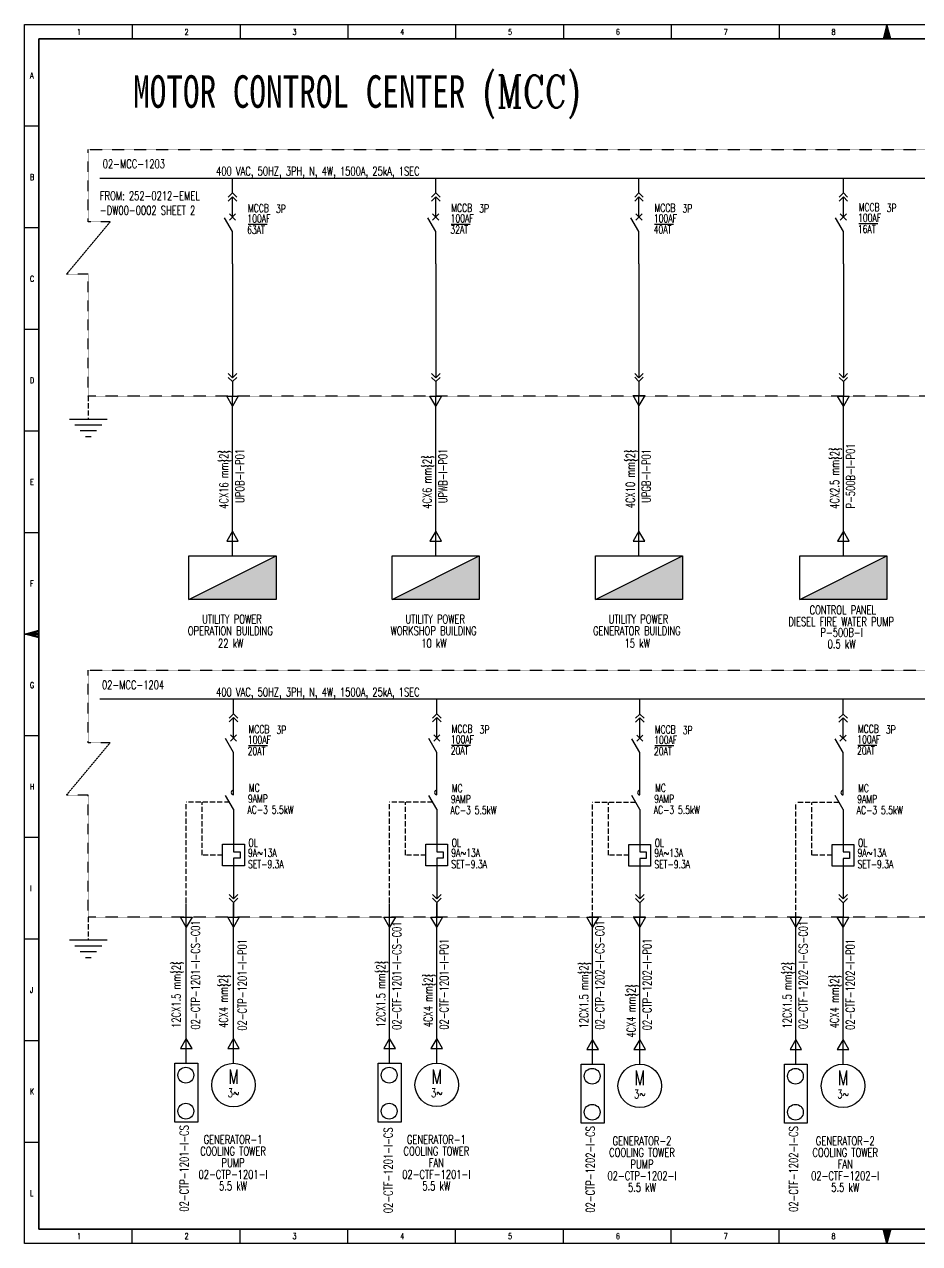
# Model space of a CAD drawing. Header units: millimetres. Extents: x 3292726 to 9250865, y 4220571 to 4816317.
# Drawn here: x 6366271 to 6802443, y 4220798 to 4815071 of the extents above; entities that cross this region are included whole.
import ezdxf
from ezdxf.enums import TextEntityAlignment as Align

# ---------------------------------------------------------------- set-up
doc = ezdxf.new("R2010")
doc.units = ezdxf.units.MM
doc.linetypes.add('DASH', pattern=[0.35, 0.25, -0.1])
doc.linetypes.add('JIS_02_0.7', pattern=[1.35, 0.75, -0.6])
for name, color, linetype in [('ELECTRICAL', 7, 'Continuous'), ('Label', 7, 'Continuous'), ('LGT1', 7, 'Continuous')]:
    doc.layers.add(name, color=color, linetype=linetype)
doc.styles.add('HZTXT', font='simplexs.shx', dxfattribs={"width": 0.7, "bigfont": 'hztxt.shx'})
doc.styles.get("Standard").update_dxf_attribs({"font": 'romanc.SHX', "width": 0.75, "bigfont": 'hztxt.shx'})
doc.styles.add('TEG BORDER', font='txt_qlt.shx', dxfattribs={"width": 0.7, "bigfont": 'hztxt.shx'})

# ---------------------------------------------------------------- blocks, each defined once
blk = doc.blocks.new('TEG BORDER A2')
for p, q in [((37.12, 420), (37.12, 415)), ((74.25, 420), (74.25, 415)), ((111.38, 420), (111.38, 415)), ((148.5, 420), (148.5, 415)), ((185.63, 420), (185.63, 415)), ((222.75, 420), (222.75, 415)), ((259.88, 420), (259.88, 415)), ((297, 420), (297, 415)), ((0, 385), (5, 385)), ((0, 350), (5, 350)), ((0, 315), (5, 315)), ((0, 280), (5, 280)), ((0, 245), (5, 245)), ((5, 210), (0, 210)), ((1.25, 210), (3.75, 210)), ((0, 175), (5, 175)), ((0, 140), (5, 140)), ((0, 105), (5, 105)), ((0, 70), (5, 70)), ((0, 35), (5, 35)), ((37.12, 0), (37.12, 5)), ((74.25, 0), (74.25, 5)), ((111.38, 0), (111.38, 5)), ((148.5, 0), (148.5, 5)), ((185.63, 0), (185.63, 5)), ((222.75, 0), (222.75, 5)), ((259.88, 0), (259.88, 5)), ((297, 0), (297, 5))]:
    blk.add_line(p, q)
at = {"linetype": 'Continuous'}
for p, q in [((489, 415), (5, 415)), ((5, 415), (5, 5)), ((5, 5), (489, 5))]:
    blk.add_line(p, q, dxfattribs=at)
at = {"color": 5, "lineweight": 15}
blk.add_lwpolyline([(0, 420), (594, 420), (594, 0), (0, 0)], close=True, dxfattribs=at)
for points in [[(297, 420), (295.66, 415), (298.34, 415), (297, 420), (296, 415), (296.33, 415), (297, 420), (296.67, 415), (297.33, 415), (297, 420), (297.67, 415), (298, 415), (297, 420)], [(0, 210), (5, 211.34), (5, 208.66), (0, 210), (5, 211), (5, 210.67), (0, 210), (5, 210.33), (5, 209.67), (0, 210), (5, 209.33), (5, 209), (0, 210)], [(297, 0), (295.66, 5), (298.34, 5), (297, 0), (296, 5), (296.33, 5), (297, 0), (296.67, 5), (297.33, 5), (297, 0), (297.67, 5), (298, 5), (297, 0)]]:
    blk.add_lwpolyline(points)
blk.add_lwpolyline([(5, 415), (589, 415), (589, 5), (5, 5)], close=True)
at = {"char_height": 2, "width": 2, "style": 'TEG BORDER'}
for s, insert, attachment_point in [('1', (18.05, 418.41), 1), ('2', (55.17, 418.41), 1), ('3', (92.3, 418.41), 1), ('4', (129.42, 418.41), 1), ('5', (166.55, 418.41), 1), ('6', (203.67, 418.41), 1), ('7', (240.8, 418.41), 1), ('8', (277.92, 418.41), 1), ('A', (1.91, 403.39), 1), ('B', (1.91, 368.39), 1), ('C', (1.91, 333.39), 1), ('D', (1.91, 298.39), 1), ('E', (1.91, 263.39), 1), ('F', (1.91, 228.39), 1), ('G', (1.91, 193.39), 1), ('H', (1.91, 158.39), 1), ('I', (1.91, 123.39), 1), ('J', (1.91, 88.39), 1), ('K', (1.91, 53.39), 1), ('L', (1.91, 18.39), 1), ('1', (18.05, 1.59), 7), ('2', (55.17, 1.59), 7), ('3', (92.3, 1.59), 7), ('4', (129.42, 1.59), 7), ('5', (166.55, 1.59), 7), ('6', (203.67, 1.59), 7), ('7', (240.8, 1.59), 7), ('8', (277.92, 1.59), 7)]:
    blk.add_mtext(s, dxfattribs=dict(at, insert=insert, attachment_point=attachment_point))

msp = doc.modelspace()

# ---------------------------------------------------------------- hatches: boundary and pattern name
at = {"layer": 'ELECTRICAL', "lineweight": -3}
h = msp.add_hatch(color=256, dxfattribs=at)
h.dxf.hatch_style = 1
h.paths.add_polyline_path([(6446430, 4534826), (6488878, 4556050), (6488878, 4534826)])
h = msp.add_hatch(color=256, dxfattribs=at)
h.dxf.hatch_style = 1
h.paths.add_polyline_path([(6545449, 4534826), (6587897, 4556050), (6587897, 4534826)])
h = msp.add_hatch(color=256, dxfattribs=at)
h.dxf.hatch_style = 1
h.paths.add_polyline_path([(6644493, 4534826), (6686941, 4556050), (6686941, 4534826)])
h = msp.add_hatch(color=256, dxfattribs=at)
h.dxf.hatch_style = 1
h.paths.add_polyline_path([(6744061, 4534826), (6786509, 4556050), (6786509, 4534826)])

# ---------------------------------------------------------------- linework, layer by layer
at = {"color": 1, "linetype": 'JIS_02_0.7', "lineweight": -3, "ltscale": 20}
for p, q in [((6386787, 4693298), (6408011, 4718767)), ((6408011, 4718767), (6397399, 4718767)), ((6397399, 4693298), (6386787, 4693298)), ((6386787, 4439406), (6408011, 4464875)), ((6408011, 4464875), (6397399, 4464875)), ((6397399, 4439406), (6386787, 4439406))]:
    msp.add_line(p, q, dxfattribs=at)
at = {"lineweight": -3}
for p, q in [((6475222, 4717626), (6484497, 4717626)), ((6574243, 4717749), (6583518, 4717749)), ((6673287, 4717749), (6682562, 4717749)), ((6772783, 4718042), (6782058, 4718042)), ((6475466, 4463611), (6484741, 4463611)), ((6574431, 4463803), (6583706, 4463803)), ((6673421, 4463525), (6682696, 4463525)), ((6772386, 4463803), (6781661, 4463803))]:
    msp.add_line(p, q, dxfattribs=at)
at = {"color": 6}
msp.add_lwpolyline([(6366271, 4815071), (7206743, 4815071), (7206743, 4220798), (6366271, 4220798)], close=True, dxfattribs=at)
at = {"color": 1, "linetype": 'JIS_02_0.7', "lineweight": -3, "ltscale": 20}
for points in [[(6397399, 4718767), (6397399, 4754141), (7034120, 4754141), (7034120, 4694713)], [(7034120, 4669245), (7034120, 4633871), (6397399, 4633871), (6397399, 4693298)], [(6397399, 4464875), (6397399, 4500248), (7034120, 4500248), (7034120, 4440821)], [(7034120, 4415352), (7034120, 4379978), (6397399, 4379978), (6397399, 4439406)]]:
    msp.add_lwpolyline(points, dxfattribs=at)
at = {"color": 3, "lineweight": -3}
for points in [[(6439562, 4308811), (6450745, 4308811), (6450745, 4280042), (6439562, 4280042)], [(6538608, 4308811), (6549790, 4308811), (6549790, 4280042), (6538608, 4280042)], [(6637519, 4308284), (6648701, 4308284), (6648701, 4279517), (6637519, 4279517)], [(6736557, 4308284), (6747738, 4308284), (6747738, 4279517), (6736557, 4279517)]]:
    msp.add_lwpolyline(points, close=True, dxfattribs=at)
for centre, radius in [((6444941, 4302910), 3848), ((6543987, 4302910), 3848), ((6642898, 4302383), 3847), ((6741936, 4302383), 3847), ((6444941, 4285364), 3848), ((6543987, 4285364), 3848), ((6642898, 4284839), 3847), ((6741936, 4284839), 3847)]:
    msp.add_circle(centre, radius, dxfattribs=at)
at = {"layer": 'ELECTRICAL'}
for p, q in [((7014220, 4739991), (6403059, 4739991)), ((6467654, 4732917), (6467654, 4739991)), ((6566673, 4732917), (6566673, 4739991)), ((6665717, 4732917), (6665717, 4739991)), ((6765285, 4732917), (6765285, 4739991)), ((6465553, 4730816), (6467654, 4732917)), ((6465553, 4728976), (6467654, 4731077)), ((6469755, 4730816), (6467654, 4732917)), ((6469755, 4728976), (6467654, 4731077)), ((6467654, 4721173), (6467654, 4731077)), ((6564572, 4730816), (6566673, 4732917)), ((6564572, 4728976), (6566673, 4731077)), ((6568774, 4730816), (6566673, 4732917)), ((6568774, 4728976), (6566673, 4731077)), ((6566673, 4721173), (6566673, 4731077)), ((6663616, 4730816), (6665717, 4732917)), ((6663616, 4728976), (6665717, 4731077)), ((6667818, 4730816), (6665717, 4732917)), ((6667818, 4728976), (6665717, 4731077)), ((6665717, 4721173), (6665717, 4731077)), ((6763183, 4730816), (6765285, 4732917)), ((6763183, 4728976), (6765285, 4731077)), ((6767386, 4730816), (6765285, 4732917)), ((6767386, 4728976), (6765285, 4731077)), ((6765285, 4721173), (6765285, 4731077)), ((6467654, 4714098), (6463763, 4720838)), ((6466153, 4719672), (6469155, 4722673)), ((6469155, 4719672), (6466153, 4722673)), ((6566673, 4714098), (6562782, 4720838)), ((6565172, 4719672), (6568174, 4722673)), ((6568174, 4719672), (6565172, 4722673)), ((6665717, 4714098), (6661826, 4720838)), ((6664216, 4719672), (6667217, 4722673)), ((6667217, 4719672), (6664216, 4722673)), ((6765285, 4714098), (6761393, 4720838)), ((6763784, 4719672), (6766785, 4722673)), ((6766785, 4719672), (6763784, 4722673)), ((6467654, 4698295), (6467654, 4714098)), ((6566673, 4698295), (6566673, 4714098)), ((6665717, 4698295), (6665717, 4714098)), ((6765285, 4698295), (6765285, 4714098)), ((6467654, 4698295), (6467654, 4642785)), ((6566673, 4698295), (6566673, 4642785)), ((6665717, 4698295), (6665717, 4642785)), ((6765285, 4698295), (6765285, 4642785)), ((6465552, 4644876), (6467653, 4642775)), ((6465552, 4643037), (6467653, 4640936)), ((6469754, 4644876), (6467653, 4642775)), ((6469754, 4643037), (6467653, 4640936)), ((6564571, 4644876), (6566672, 4642775)), ((6564571, 4643037), (6566672, 4640936)), ((6568773, 4644876), (6566672, 4642775)), ((6568773, 4643037), (6566672, 4640936)), ((6663616, 4644886), (6665717, 4642785)), ((6663616, 4643047), (6665717, 4640946)), ((6667818, 4644886), (6665717, 4642785)), ((6667818, 4643047), (6665717, 4640946)), ((6763183, 4644876), (6765284, 4642775)), ((6763183, 4643037), (6765284, 4640936)), ((6767385, 4644876), (6765284, 4642775)), ((6767385, 4643037), (6765284, 4640936)), ((6467653, 4640936), (6467653, 4633861)), ((6566672, 4640936), (6566672, 4633861)), ((6665717, 4640946), (6665717, 4633871)), ((6765284, 4640936), (6765284, 4633861)), ((6467654, 4556050), (6467654, 4633871)), ((6566673, 4556050), (6566673, 4633871)), ((6665717, 4556050), (6665717, 4633871)), ((6765285, 4556050), (6765285, 4633871)), ((7028461, 4486099), (6403059, 4486099)), ((6468146, 4479024), (6468146, 4486099)), ((6567192, 4479024), (6567192, 4486099)), ((6666101, 4478938), (6666101, 4486012)), ((6765139, 4478938), (6765139, 4486012)), ((6466045, 4476923), (6468146, 4479024)), ((6466045, 4475083), (6468146, 4477185)), ((6470247, 4476923), (6468146, 4479024)), ((6470247, 4475083), (6468146, 4477185)), ((6468146, 4467280), (6468146, 4477185)), ((6565091, 4476923), (6567192, 4479024)), ((6565091, 4475083), (6567192, 4477185)), ((6569293, 4476923), (6567192, 4479024)), ((6569293, 4475083), (6567192, 4477185)), ((6567192, 4467280), (6567192, 4477185)), ((6664000, 4476837), (6666101, 4478938)), ((6664000, 4474998), (6666101, 4477098)), ((6668202, 4476837), (6666101, 4478938)), ((6668202, 4474998), (6666101, 4477098)), ((6666101, 4467195), (6666101, 4477098)), ((6763038, 4476837), (6765139, 4478938)), ((6763038, 4474998), (6765139, 4477098)), ((6767239, 4476837), (6765139, 4478938)), ((6767239, 4474998), (6765139, 4477098)), ((6765139, 4467195), (6765139, 4477098)), ((6468146, 4460205), (6464255, 4466945)), ((6466645, 4465779), (6469647, 4468781)), ((6469647, 4465779), (6466645, 4468781)), ((6567192, 4460205), (6563301, 4466945)), ((6565691, 4465779), (6568692, 4468781)), ((6568692, 4465779), (6565691, 4468781)), ((6666101, 4460121), (6662210, 4466860)), ((6664600, 4465694), (6667602, 4468695)), ((6667602, 4465694), (6664600, 4468695)), ((6765139, 4460121), (6761248, 4466860)), ((6763638, 4465694), (6766639, 4468695)), ((6766639, 4465694), (6763638, 4468695)), ((6468146, 4439618), (6468146, 4460205)), ((6567192, 4439618), (6567192, 4460205)), ((6666101, 4439535), (6666101, 4460121)), ((6765139, 4439535), (6765139, 4460121)), ((6468146, 4432543), (6464255, 4439283)), ((6567192, 4432543), (6563301, 4439283)), ((6666101, 4432461), (6662210, 4439200)), ((6765139, 4432461), (6761248, 4439200)), ((6468146, 4432543), (6468146, 4415493)), ((6567192, 4432543), (6567192, 4415493)), ((6666101, 4432461), (6666101, 4415412)), ((6765139, 4432461), (6765139, 4415412)), ((6468146, 4415493), (6468146, 4411779)), ((6567192, 4415493), (6567192, 4411779)), ((6468146, 4411779), (6471330, 4411779)), ((6471330, 4411779), (6471330, 4408596)), ((6567192, 4411779), (6570375, 4411779)), ((6570375, 4411779), (6570375, 4408596)), ((6666101, 4415412), (6666101, 4411698)), ((6666101, 4411698), (6669284, 4411698)), ((6669284, 4411698), (6669284, 4408515)), ((6765139, 4415412), (6765139, 4411698)), ((6765139, 4411698), (6768322, 4411698)), ((6768322, 4411698), (6768322, 4408515)), ((6471330, 4408596), (6468146, 4408596)), ((6468146, 4408596), (6468146, 4404881)), ((6468146, 4404881), (6468146, 4388893)), ((6570375, 4408596), (6567192, 4408596)), ((6567192, 4408596), (6567192, 4404881)), ((6567192, 4404881), (6567192, 4388893)), ((6669284, 4408515), (6666101, 4408515)), ((6666101, 4408515), (6666101, 4404801)), ((6666101, 4404801), (6666101, 4388814)), ((6768322, 4408515), (6765139, 4408515)), ((6765139, 4408515), (6765139, 4404801)), ((6765139, 4404801), (6765139, 4388814)), ((6445153, 4308811), (6445153, 4386633)), ((6466045, 4390994), (6468146, 4388893)), ((6466045, 4389154), (6468146, 4387053)), ((6470247, 4390994), (6468146, 4388893)), ((6470247, 4389154), (6468146, 4387053)), ((6468146, 4387053), (6468146, 4379978)), ((6468146, 4308811), (6468146, 4386633)), ((6544199, 4308811), (6544199, 4386633)), ((6565091, 4390994), (6567192, 4388893)), ((6565091, 4389154), (6567192, 4387053)), ((6569293, 4390994), (6567192, 4388893)), ((6569293, 4389154), (6567192, 4387053)), ((6567192, 4387053), (6567192, 4379978)), ((6567192, 4308811), (6567192, 4386633)), ((6664000, 4390915), (6666101, 4388814)), ((6664000, 4389075), (6666101, 4386974)), ((6668202, 4390915), (6666101, 4388814)), ((6668202, 4389075), (6666101, 4386974)), ((6666101, 4386974), (6666101, 4379900)), ((6763038, 4390915), (6765139, 4388814)), ((6763038, 4389075), (6765139, 4386974)), ((6767239, 4390915), (6765139, 4388814)), ((6767239, 4389075), (6765139, 4386974)), ((6765139, 4386974), (6765139, 4379900)), ((6643110, 4308284), (6643110, 4379900)), ((6666101, 4308284), (6666101, 4379900)), ((6742148, 4308284), (6742148, 4379900)), ((6765139, 4308284), (6765139, 4379900))]:
    msp.add_line(p, q, dxfattribs=at)
at = {"layer": 'ELECTRICAL', "color": 1, "linetype": 'DASH', "ltscale": 10000}
for p, q in [((6397399, 4633871), (6397399, 4622552)), ((6397399, 4379978), (6397399, 4368659))]:
    msp.add_line(p, q, dxfattribs=at)
at = {"layer": 'ELECTRICAL', "color": 1, "lineweight": -3}
for p, q in [((6406597, 4622552), (6388202, 4622552)), ((6404002, 4619722), (6390796, 4619722)), ((6401408, 4616892), (6393390, 4616892)), ((6398814, 4614062), (6395984, 4614062)), ((6406597, 4368659), (6388202, 4368659)), ((6404002, 4365829), (6390796, 4365829)), ((6401408, 4362999), (6393390, 4362999)), ((6398814, 4360169), (6395984, 4360169))]:
    msp.add_line(p, q, dxfattribs=at)
at = {"layer": 'ELECTRICAL', "lineweight": -3}
for p, q in [((6446430, 4534826), (6488878, 4556050)), ((6545449, 4534826), (6587897, 4556050)), ((6644493, 4534826), (6686941, 4556050)), ((6744061, 4534826), (6786509, 4556050))]:
    msp.add_line(p, q, dxfattribs=at)
at = {"layer": 'ELECTRICAL', "linetype": 'DASH', "ltscale": 10000}
for p, q in [((6466201, 4435913), (6445153, 4435913)), ((6445153, 4379978), (6445153, 4435913)), ((6452936, 4410187), (6452936, 4435913)), ((6565246, 4435913), (6544199, 4435913)), ((6544199, 4379978), (6544199, 4435913)), ((6551981, 4410187), (6551981, 4435913)), ((6664156, 4435830), (6643110, 4435830)), ((6643110, 4379900), (6643110, 4435830)), ((6650892, 4410107), (6650892, 4435830)), ((6763193, 4435830), (6742148, 4435830)), ((6742148, 4379900), (6742148, 4435830)), ((6749929, 4410107), (6749929, 4435830)), ((6462840, 4410187), (6452936, 4410187)), ((6561886, 4410187), (6551981, 4410187)), ((6660795, 4410107), (6650892, 4410107)), ((6759833, 4410107), (6749929, 4410107))]:
    msp.add_line(p, q, dxfattribs=at)
at = {"layer": 'ELECTRICAL'}
for points in [[(6464824, 4633871), (6470484, 4633871), (6467654, 4628970), (6464824, 4633871)], [(6563843, 4633871), (6569503, 4633871), (6566673, 4628970), (6563843, 4633871)], [(6662887, 4634155), (6668546, 4634155), (6665717, 4629253), (6662887, 4634155)], [(6762455, 4633871), (6768114, 4633871), (6765285, 4628970), (6762455, 4633871)], [(6464824, 4563124), (6470484, 4563124), (6467654, 4568026), (6464824, 4563124)], [(6563843, 4563124), (6569503, 4563124), (6566673, 4568026), (6563843, 4563124)], [(6662887, 4563124), (6668546, 4563124), (6665717, 4568026), (6662887, 4563124)], [(6762455, 4563124), (6768114, 4563124), (6765285, 4568026), (6762455, 4563124)], [(6442324, 4379978), (6447983, 4379978), (6445153, 4375077), (6442324, 4379978)], [(6465316, 4379978), (6470976, 4379978), (6468146, 4375077), (6465316, 4379978)], [(6541369, 4379978), (6547029, 4379978), (6544199, 4375077), (6541369, 4379978)], [(6564362, 4379978), (6570022, 4379978), (6567192, 4375077), (6564362, 4379978)], [(6640280, 4379922), (6645940, 4379922), (6643110, 4375021), (6640280, 4379922)], [(6663271, 4379922), (6668931, 4379922), (6666101, 4375021), (6663271, 4379922)], [(6739318, 4379922), (6744977, 4379922), (6742148, 4375021), (6739318, 4379922)], [(6762309, 4379922), (6767968, 4379922), (6765139, 4375021), (6762309, 4379922)], [(6442324, 4315886), (6447983, 4315886), (6445153, 4320787), (6442324, 4315886)], [(6465316, 4315886), (6470976, 4315886), (6468146, 4320787), (6465316, 4315886)], [(6541369, 4315886), (6547029, 4315886), (6544199, 4320787), (6541369, 4315886)], [(6564362, 4315886), (6570022, 4315886), (6567192, 4320787), (6564362, 4315886)], [(6640280, 4315358), (6645940, 4315358), (6643110, 4320259), (6640280, 4315358)], [(6663271, 4315358), (6668931, 4315358), (6666101, 4320259), (6663271, 4315358)], [(6739318, 4315358), (6744977, 4315358), (6742148, 4320259), (6739318, 4315358)], [(6762309, 4315358), (6767968, 4315358), (6765139, 4320259), (6762309, 4315358)]]:
    msp.add_lwpolyline(points, dxfattribs=at)
at = {"layer": 'ELECTRICAL', "lineweight": -3}
for points in [[(6446430, 4556050), (6488878, 4556050), (6488878, 4534826), (6446430, 4534826)], [(6545449, 4556050), (6587897, 4556050), (6587897, 4534826), (6545449, 4534826)], [(6644493, 4556050), (6686941, 4556050), (6686941, 4534826), (6644493, 4534826)], [(6744061, 4556050), (6786509, 4556050), (6786509, 4534826), (6744061, 4534826)]]:
    msp.add_lwpolyline(points, close=True, dxfattribs=at)
at = {"layer": 'ELECTRICAL'}
for points in [[(6462840, 4415493), (6473452, 4415493), (6473452, 4404881), (6462840, 4404881)], [(6561886, 4415493), (6572498, 4415493), (6572498, 4404881), (6561886, 4404881)], [(6660795, 4415412), (6671407, 4415412), (6671407, 4404801), (6660795, 4404801)], [(6759833, 4415412), (6770444, 4415412), (6770444, 4404801), (6759833, 4404801)]]:
    msp.add_lwpolyline(points, close=True, dxfattribs=at)
at = {"layer": 'ELECTRICAL', "lineweight": -3}
for centre, radius in [((6468146, 4298084), 10612), ((6567192, 4298199), 10612), ((6666101, 4297673), 10611), ((6765139, 4297673), 10611)]:
    msp.add_circle(centre, radius, dxfattribs=at)
at = {"layer": 'ELECTRICAL'}
for centre in [(6468146, 4440679), (6567192, 4440679), (6666101, 4440596), (6765139, 4440596)]:
    msp.add_arc(centre, 1061, 90, 270, dxfattribs=at)

# ---------------------------------------------------------------- block references
at = {"xscale": 1414.935625758968, "yscale": 1414.935625758968, "zscale": 1414.935625758968}
msp.add_blockref('TEG BORDER A2', (6366271, 4220798), dxfattribs=at)

# ---------------------------------------------------------------- texts
at = {"lineweight": 5, "insert": (6419271, 4790265), "char_height": 15859.1, "attachment_point": 1}
msp.add_mtext_dynamic_manual_height_columns('{\\fSimSun|b0|i0|c134|p2;MOTOR CONTROL CENTER} (MCC)', width=241265.76, gutter_width=149419, heights=[25809], dxfattribs=at)
at = {"layer": 'ELECTRICAL', "style": 'HZTXT', "width": 0.7}
for s, height, p in [('02-MCC-1203', 4244.47, (6404451, 4747067)), ('400 VAC, 50HZ, 3PH, N, 4W, 1500A, 25kA, 1SEC', 4244.81, (6459657, 4743529)), ('FROM: 252-0212-EMEL', 4244.81, (6403059, 4731502)), ('-DW00-0002 SHEET 2', 4244.81, (6403059, 4724427)), ('02-MCC-1204', 4244.47, (6404063, 4493103)), ('400 VAC, 50HZ, 3PH, N, 4W, 1500A, 25kA, 1SEC', 4244.81, (6459657, 4489636))]:
    msp.add_text(s, height=height, dxfattribs=at).set_placement(p, align=Align.MIDDLE_LEFT)
at = {"layer": 'ELECTRICAL', "lineweight": -3, "style": 'HZTXT', "width": 0.7}
for s, height, p in [('4CX16 mm{2}', 4244.47, (6465560, 4578957)), ('4CX10 mm{2}', 4244.47, (6663622, 4579240)), ('4CX2.5 mm{2}', 4244.47, (6763190, 4578957)), ('4CX6 mm{2}', 4244.5, (6564579, 4578957)), ('12CX1.5 mm{2}', 4244.47, (6442385, 4325921)), ('12CX1.5 mm{2}', 4244.47, (6542105, 4326197)), ('12CX1.5 mm{2}', 4244.47, (6641014, 4325669)), ('12CX1.5 mm{2}', 4244.47, (6740051, 4325669)), ('4CX4 mm{2}', 4244.5, (6465377, 4325890)), ('4CX4 mm{2}', 4244.5, (6565097, 4326251)), ('4CX4 mm{2}', 4244.5, (6763044, 4325722)), ('4CX4 mm{2}', 4244.5, (6664007, 4321178))]:
    msp.add_text(s, height=height, rotation=90, dxfattribs=at).set_placement(p)
for s, height, p in [('UPOB-I-P01', 4244.8, (6471191, 4594960)), ('UPWB-I-P01', 4244.8, (6570210, 4594960)), ('UPGB-I-P01', 4244.8, (6669254, 4594960)), ('P-500B-I-P01', 4244.81, (6768822, 4594960)), ('02-CTP-1201-I-CS-C01', 4244.81, (6449592, 4351756)), ('02-CTF-1201-I-CS-C01', 4244.81, (6547736, 4351420)), ('02-CTP-1202-I-CS-C01', 4244.47, (6646647, 4351736)), ('02-CTF-1202-I-CS-C01', 4244.47, (6745685, 4351736)), ('02-CTP-1201-I-P01', 4244.81, (6472420, 4346928)), ('02-CTF-1201-I-P01', 4244.81, (6570729, 4347224)), ('02-CTP-1202-I-P01', 4244.47, (6669638, 4347119)), ('02-CTF-1202-I-P01', 4244.47, (6768676, 4347119))]:
    msp.add_text(s, height=height, rotation=90, dxfattribs=at).set_placement(p, align=Align.MIDDLE_CENTER)
for s, height, p in [('CONTROL PANEL', 4244.81, (6765027, 4529645)), ('UTILITY POWER', 4244.81, (6467396, 4525210)), ('UTILITY POWER', 4244.81, (6566415, 4525210)), ('UTILITY POWER', 4244.81, (6665459, 4525210)), ('DIESEL FIRE WATER PUMP', 4244.81, (6764242, 4523938)), ('OPERATION BUILDING', 4244.81, (6466612, 4519503)), ('WORKSHOP BUILDING', 4244.81, (6565631, 4519503)), ('GENERATOR BUILDING', 4244.81, (6664674, 4519503)), ('P-500B-I', 4244.8, (6764438, 4518694)), ('22 kW', 4244.8, (6466808, 4513397)), ('10 kW', 4244.8, (6565827, 4513397)), ('15 kW', 4244.8, (6664870, 4513397)), ('0.5 kW', 4244.8, (6764438, 4513034)), ('M', 7075, (6468146, 4302161)), ('M', 7075, (6567192, 4302161)), ('M', 7074, (6666101, 4301634)), ('M', 7074, (6765139, 4301634)), ('3~', 4244.8, (6468146, 4294237)), ('3~', 4244.8, (6567192, 4294237)), ('3~', 4244.5, (6666101, 4293711)), ('3~', 4244.5, (6765139, 4293711)), ('GENERATOR-1', 4244.81, (6467937, 4271525)), ('GENERATOR-1', 4244.81, (6566983, 4271525)), ('GENERATOR-2', 4244.47, (6667184, 4270848)), ('GENERATOR-2', 4244.47, (6766221, 4270848)), ('COOLING TOWER', 4244.81, (6467937, 4265865)), ('COOLING TOWER', 4244.81, (6566983, 4265865)), ('COOLING TOWER', 4244.47, (6667184, 4265189)), ('COOLING TOWER', 4244.47, (6766221, 4265189)), ('PUMP', 4244.8, (6467937, 4260206)), ('FAN', 4244.8, (6566983, 4260206)), ('PUMP', 4244.5, (6667184, 4259530)), ('FAN', 4244.5, (6766221, 4259530)), ('02-CTP-1201-I', 4244.81, (6467937, 4254546)), ('02-CTF-1201-I', 4244.81, (6566983, 4254546)), ('02-CTP-1202-I', 4244.47, (6667184, 4253870)), ('02-CTF-1202-I', 4244.47, (6766221, 4253870)), ('5.5 kW', 4244.8, (6467937, 4248886)), ('5.5 kW', 4244.8, (6566983, 4248886)), ('5.5 kW', 4244.5, (6667184, 4248211)), ('5.5 kW', 4244.5, (6766221, 4248211))]:
    msp.add_text(s, height=height, dxfattribs=at).set_placement(p, align=Align.MIDDLE_CENTER)
for s, height, p in [('02-CTP-1201-I-CS', 4244.81, (6444069, 4278524)), ('02-CTF-1201-I-CS', 4244.81, (6543516, 4277419)), ('02-CTP-1202-I-CS', 4244.47, (6641994, 4278029)), ('02-CTF-1202-I-CS', 4244.47, (6741032, 4278029))]:
    msp.add_text(s, height=height, rotation=90, dxfattribs=at).set_placement(p, align=Align.MIDDLE_RIGHT)
at = {"layer": 'Label', "color": 7, "lineweight": -3, "style": 'HZTXT', "width": 0.7}
for p in [(6474904, 4718453), (6573925, 4718577), (6672969, 4718577), (6772465, 4718869), (6475148, 4464438), (6574113, 4464631), (6673103, 4464353), (6772068, 4464631)]:
    msp.add_text('100AF', height=3900, dxfattribs=at).set_placement(p)
at = {"layer": 'LGT1', "color": 7, "lineweight": -3, "style": 'HZTXT', "width": 0.7}
for s, p in [('MCCB', (6475217, 4723560)), ('3P', (6488849, 4723223)), ('MCCB', (6574239, 4723683)), ('3P', (6587870, 4723347)), ('MCCB', (6673282, 4723683)), ('3P', (6686914, 4723347)), ('MCCB', (6772778, 4723976)), ('3P', (6786409, 4723639)), ('63AT', (6474798, 4712971)), ('32AT', (6573819, 4713094)), ('40AT', (6672863, 4713094)), ('16AT', (6772358, 4713387)), ('MCCB', (6475461, 4469545)), ('3P', (6489093, 4469208)), ('MCCB', (6574426, 4469737)), ('3P', (6588058, 4469400)), ('MCCB', (6673416, 4469459)), ('3P', (6687048, 4469123)), ('MCCB', (6772381, 4469737)), ('3P', (6786012, 4469400)), ('20AT', (6574007, 4459148)), ('20AT', (6771962, 4459148)), ('20AT', (6475042, 4458956)), ('20AT', (6672997, 4458871)), ('9AMP', (6475171, 4435725)), ('MC', (6475634, 4441037)), ('9AMP', (6574062, 4435524)), ('MC', (6574525, 4440837)), ('9AMP', (6673126, 4435640)), ('MC', (6673589, 4440952)), ('9AMP', (6772017, 4435524)), ('MC', (6772479, 4440837)), ('AC-3 5.5kW', (6474963, 4430348)), ('AC-3 5.5kW', (6573854, 4430148)), ('AC-3 5.5kW', (6672918, 4430263)), ('AC-3 5.5kW', (6771808, 4430148)), ('OL', (6475427, 4414245)), ('OL', (6574467, 4414233)), ('OL', (6673382, 4414160)), ('OL', (6772422, 4414233)), ('9A~13A', (6475219, 4409356)), ('9A~13A', (6574259, 4409344)), ('9A~13A', (6673174, 4409271)), ('9A~13A', (6772214, 4409344)), ('SET-9.3A', (6475219, 4403810)), ('SET-9.3A', (6574259, 4403798)), ('SET-9.3A', (6673174, 4403725)), ('SET-9.3A', (6772214, 4403798))]:
    msp.add_text(s, height=3900, dxfattribs=at).set_placement(p)

doc.saveas('drawing.dxf')
